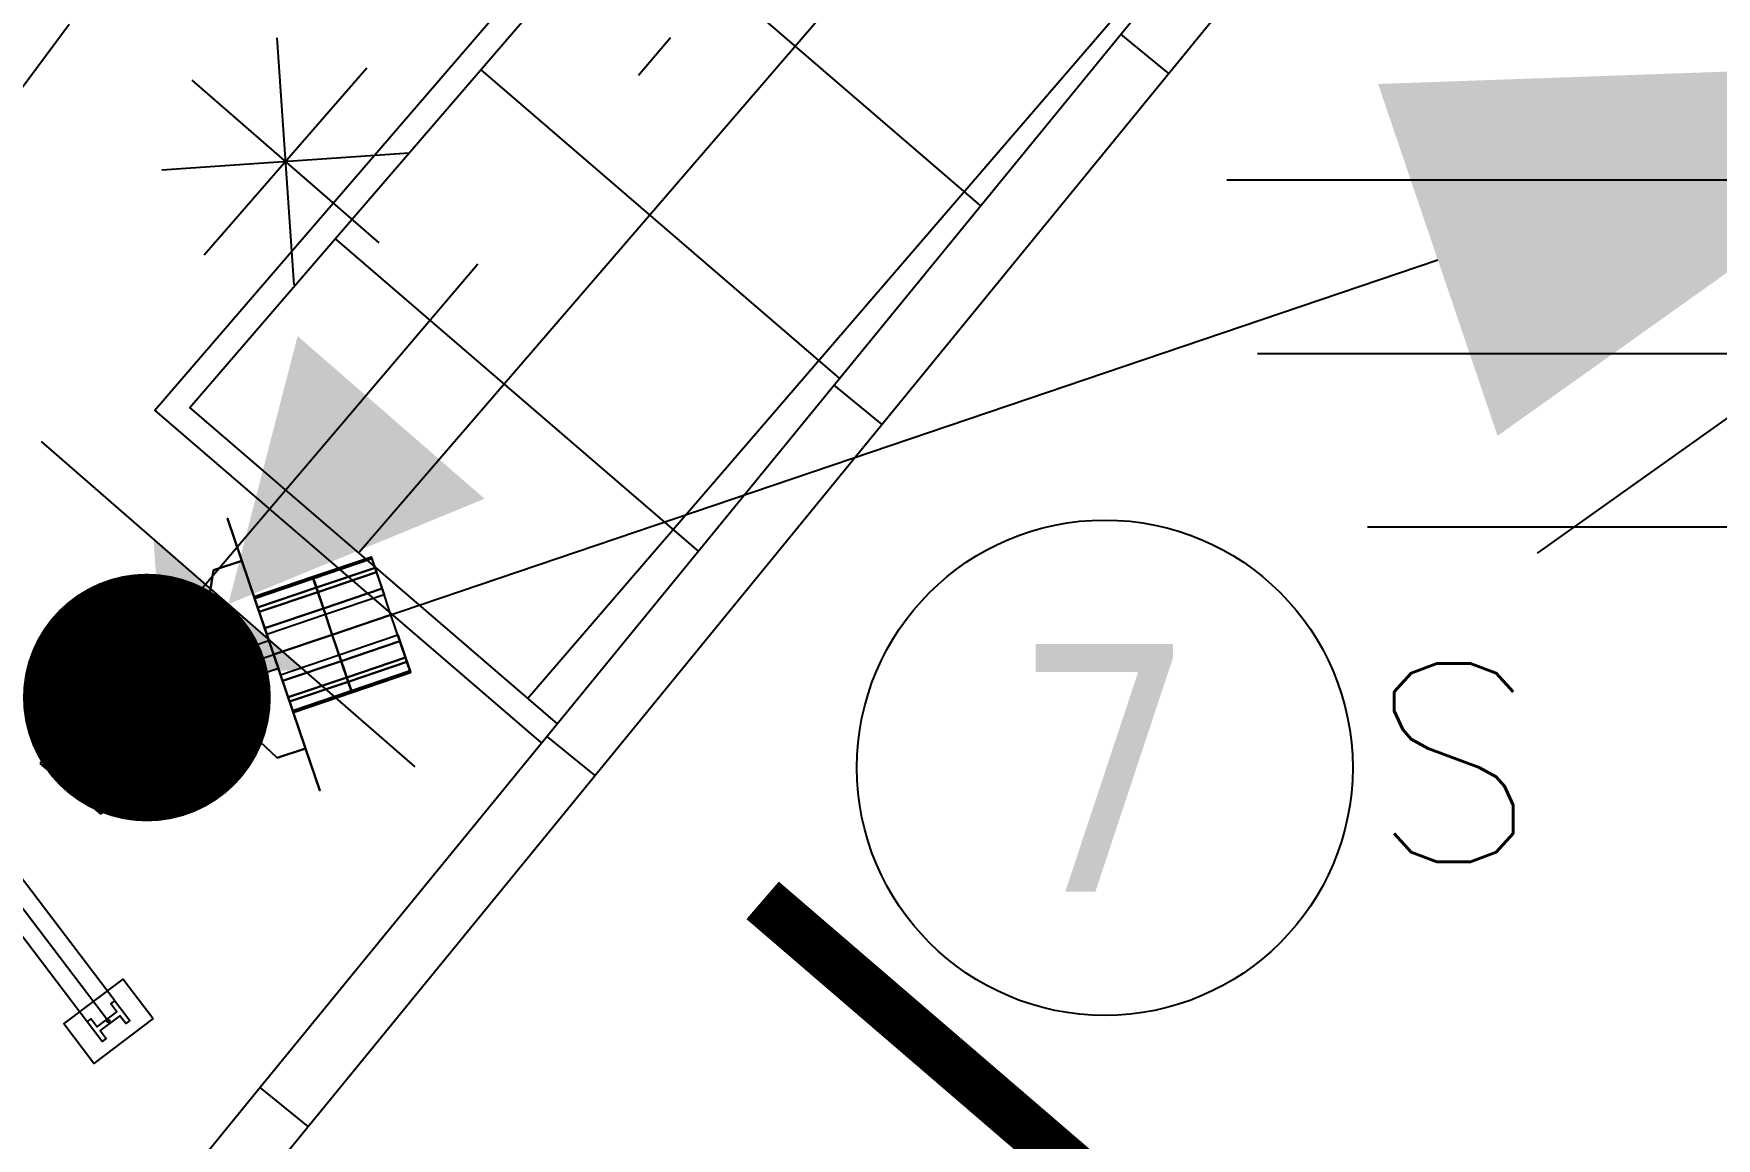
# Model space of a CAD drawing. Extents: x 421500 to 422711, y 436000 to 437000.
# Drawn here: x 421948.052 to 421951.446, y 436499.281 to 436501.511 of the extents above; entities that cross this region are included whole.
import ezdxf
from ezdxf.enums import TextEntityAlignment as Align

# ---------------------------------------------------------------- set-up
doc = ezdxf.new("R2010")
doc.units = 0
for name, pattern in [('1055', [0.6, 0.1, -0.5]), ('XREF UTC_716709_AJB_1b$0$BLIP', [1, 0.5, -0.5]), ('XREF UTC_716709_AJB_1b$0$DASHDOT1', [2, 1, -0.5, 0, -0.5])]:
    doc.linetypes.add(name, pattern=pattern)
doc.layers.get('0').update_dxf_attribs({"color": 210})
for name, color, linetype in [('LINES-STUDS', 7, 'Continuous'), ('Pr-Kerb', 2, 'Continuous'), ('Pr-KerbEdge', 8, 'Continuous'), ('Pr-PGR', 7, 'Continuous'), ('Pr-PGR-Panels', 4, 'Continuous'), ('Pr-Poles', 2, 'Continuous'), ('Pr-TactFlag', 251, 'Continuous'), ('Pr-Tactiles', 4, 'Continuous'), ('XREF UTC_716709_AJB_1b$0$BASE', 7, 'Continuous'), ('XREF UTC_716709_AJB_1b$0$DATA', 7, 'Continuous'), ('XREF UTC_716709_AJB_1b$0$du-SLDUCT-F1', 30, 'XREF UTC_716709_AJB_1b$0$BLIP'), ('XREF UTC_716709_AJB_1b$0$du-UTCBOX', 42, 'Continuous'), ('XREF UTC_716709_AJB_1b$0$du-UTCDUCT-F1', 42, 'XREF UTC_716709_AJB_1b$0$DASHDOT1'), ('XREF UTC_716709_AJB_1b$0$NUMBERS', 7, 'Continuous'), ('XREF UTC_716709_AJB_1b$0$Pole-Type', 4, 'Continuous'), ('XREF UTC_716709_AJB_1b$0$SETOUT', 4, 'Continuous'), ('XREF UTC_716709_AJB_1b$0$Signals', 7, 'Continuous'), ('XREF UTC_716709_AJB_1b$0$SIGSnumbers', 7, 'Continuous'), ('XREF UTC_716709_AJB_1b$0$VIEW', 7, 'Continuous')]:
    doc.layers.add(name, color=color, linetype=linetype)
doc.styles.add('XREF UTC_716709_AJB_1b$0$KTS_TAHOMA', font='tahoma.ttf')
doc.styles.add('XREF UTC_716709_AJB_1b$0$Romans', font='romans.shx', dxfattribs={"width": 0.9})
doc.styles.add('XREF UTC_716709_AJB_1b$0$Standard', font='txt')

# ---------------------------------------------------------------- blocks, each defined once
blk = doc.blocks.new('pole')
blk.add_circle((0, 0), 0.05)
blk = doc.blocks.new('plan-pgr-2')
for p, q in [((1.975, 0.035), (0.025, 0.035)), ((0, 0), (2, 0)), ((1.975, -0.035), (0.025, -0.035))]:
    blk.add_line(p, q)
for points in [[(0.05, -0.075), (0.05, 0.075), (-0.05, 0.075), (-0.05, -0.075)], [(2.05, 0.075), (2.05, -0.075), (1.95, -0.075), (1.95, 0.075)]]:
    blk.add_lwpolyline(points, close=True)
at = {"flags": 128}
for points in [[(-0.025, 0.035), (0.025, 0.035), (0.025, 0.025), (0.005, 0.025), (0.005, -0.025), (0.025, -0.025), (0.025, -0.035), (-0.025, -0.035), (-0.025, -0.025), (-0.005, -0.025), (-0.005, 0.025), (-0.025, 0.025)], [(1.975, 0.035), (2.025, 0.035), (2.025, 0.025), (2.005, 0.025), (2.005, -0.025), (2.025, -0.025), (2.025, -0.035), (1.975, -0.035), (1.975, -0.025), (1.995, -0.025), (1.995, 0.025), (1.975, 0.025)]]:
    blk.add_lwpolyline(points, close=True, dxfattribs=at)
for centre in [(0, 0), (2, 0)]:
    blk.add_circle(centre, 0.0025)
blk = doc.blocks.new('XREF UTC_716709_AJB_1b$0$pole')
at = {"const_width": 0.25}
blk.add_lwpolyline([(-0.125, 0, 1), (0.125, 0, 1)], format="xyb", close=True, dxfattribs=at)
at = {"layer": 'XREF UTC_716709_AJB_1b$0$SETOUT', "const_width": 0.125}
blk.add_lwpolyline([(-0.0625, 0, 1), (0.0625, 0, 1)], format="xyb", close=True, dxfattribs=at)
at = {"layer": 'XREF UTC_716709_AJB_1b$0$VIEW'}
blk.add_lwpolyline([(-0.025, 0.0433), (-0.05, 0), (-0.025, -0.0433), (0.025, -0.0433), (0.05, 0), (0.025, 0.0433)], close=True, dxfattribs=at)
at = {"layer": 'XREF UTC_716709_AJB_1b$0$DATA', "style": 'XREF UTC_716709_AJB_1b$0$Standard', "flags": 9}
for tag, p in [('HEIGHT', (0.5, 1)), ('TYPE', (0.5, 0.75)), ('NUM', (0.5, 0.5)), ('SITE', (0.5, 0.25)), ('IDENT', (0.5, 0))]:
    blk.add_attdef(tag, p, '', height=0.2, dxfattribs=at)
blk = doc.blocks.new('XREF UTC_716709_AJB_1b$0$HD001S')
at = {"linetype": 'Continuous'}
blk.add_line((0.625, 2.75), (0.25, 4), dxfattribs=at)
blk.add_line((0, 0), (0, 2.75))
blk.add_solid([(0.375, 2.75), (-0.375, 2.75), (0, 4)], dxfattribs=at)
at = {"layer": 'XREF UTC_716709_AJB_1b$0$VIEW', "color": 1, "linetype": 'Continuous', "extrusion": (0, 1, 0), "const_width": 0.1}
blk.add_lwpolyline([(0.05, 2.94, 1), (-0.05, 2.94, 1)], format="xyb", close=True, dxfattribs=at)
at = {"layer": 'XREF UTC_716709_AJB_1b$0$VIEW', "color": 2, "linetype": 'Continuous', "extrusion": (0, 1, 0), "const_width": 0.1}
blk.add_lwpolyline([(0.05, 2.62, 1), (-0.05, 2.62, 1)], format="xyb", close=True, dxfattribs=at)
at = {"layer": 'XREF UTC_716709_AJB_1b$0$VIEW', "color": 3, "linetype": 'Continuous', "extrusion": (0, 1, 0), "const_width": 0.1}
blk.add_lwpolyline([(0.05, 2.3, 1), (-0.05, 2.3, 1)], format="xyb", close=True, dxfattribs=at)
at = {"layer": 'XREF UTC_716709_AJB_1b$0$VIEW', "color": 7, "linetype": 'Continuous'}
for points in [[(-0.2, 0.27, 2.1), (-0.29, 0.27, 2.1), (-0.29, 0.27, 3.2), (-0.2, 0.27, 3.2)], [(0.29, 0.27, 2.1), (0.2, 0.27, 2.1), (0.2, 0.27, 3.2), (0.29, 0.27, 3.2)]]:
    blk.add_3dface(points, dxfattribs=at)
at = {"layer": 'XREF UTC_716709_AJB_1b$0$VIEW', "linetype": 'Continuous'}
for points in [[(0.2, 0.27, 2.1), (-0.2, 0.27, 2.1), (-0.2, 0.27, 3.2), (0.2, 0.27, 3.2)], [(-0.2, 0.21, 2.1), (-0.2, 0.27, 2.1), (-0.2, 0.27, 3.2), (-0.2, 0.21, 3.2)], [(-0.03, 0.12, 2.1), (-0.03, 0.27, 2.1), (-0.2, 0.27, 2.1), (-0.2, 0.21, 2.1)], [(-0.03, 0.12, 3.2), (-0.03, 0.27, 3.2), (-0.2, 0.27, 3.2), (-0.2, 0.21, 3.2)], [(0.03, 0.27, 2.1), (0.03, 0.12, 2.1), (-0.03, 0.12, 2.1), (-0.03, 0.27, 2.1)], [(0.03, 0.27, 3.2), (0.03, 0.12, 3.2), (-0.03, 0.12, 3.2), (-0.03, 0.27, 3.2)], [(0.2, 0.21, 2.1), (0.2, 0.27, 2.1), (0.03, 0.27, 2.1), (0.03, 0.12, 2.1)], [(0.2, 0.21, 3.2), (0.2, 0.27, 3.2), (0.03, 0.27, 3.2), (0.03, 0.12, 3.2)], [(0.2, 0.21, 2.1), (0.2, 0.27, 2.1), (0.2, 0.27, 3.2), (0.2, 0.21, 3.2)], [(-0.2, 0.21, 2.1), (-0.03, 0.12, 2.1), (-0.03, 0.12, 3.2), (-0.2, 0.21, 3.2)], [(0.03, 0.12, 2.1), (0.2, 0.21, 2.1), (0.2, 0.21, 3.2), (0.03, 0.12, 3.2)], [(-0.03, 0.12, 2.1), (0.03, 0.12, 2.1), (0.03, 0.12, 3.2), (-0.03, 0.12, 3.2)]]:
    blk.add_3dface(points, dxfattribs=at)
at = {"layer": 'XREF UTC_716709_AJB_1b$0$DATA', "style": 'XREF UTC_716709_AJB_1b$0$Standard', "flags": 9}
for tag, p in [('SUPPORT', (1, 1.5)), ('BRACKETS', (1, 1.25)), ('HEIGHT', (1, 1)), ('CABLE', (1, 0.75)), ('PHASE', (1, 0.5)), ('TYPE', (1, 0.25)), ('NUM', (1, 0)), ('SITE', (1, -0.25)), ('IDENT', (1, -0.5))]:
    blk.add_attdef(tag, p, '', height=0.2, dxfattribs=at)
at = {"layer": 'XREF UTC_716709_AJB_1b$0$VIEW', "linetype": 'Continuous'}
mesh = blk.add_polymesh((13, 3), dxfattribs=at)
for k, corner in enumerate([(0.0428, 0.27, 2.8225), (0.0428, 0.395, 2.8225), (0.0428, 0.52, 2.8225), (0.0909, 0.27, 2.8542), (0.0909, 0.395, 2.8542), (0.0909, 0.52, 2.8542), (0.1197, 0.27, 2.9041), (0.1197, 0.395, 2.9041), (0.1197, 0.52, 2.9041), (0.1231, 0.27, 2.9617), (0.1231, 0.395, 2.9617), (0.1231, 0.52, 2.9617), (0.1003, 0.27, 3.0146), (0.1003, 0.395, 3.0146), (0.1003, 0.52, 3.0146), (0.0561, 0.27, 3.0517), (0.0561, 0.395, 3.0517), (0.0561, 0.52, 3.0517), (0, 0.27, 3.065), (0, 0.395, 3.065), (0, 0.52, 3.065), (-0.0561, 0.27, 3.0517), (-0.0561, 0.395, 3.0517), (-0.0561, 0.52, 3.0517), (-0.1003, 0.27, 3.0146), (-0.1003, 0.395, 3.0146), (-0.1003, 0.52, 3.0146), (-0.1231, 0.27, 2.9617), (-0.1231, 0.395, 2.9617), (-0.1231, 0.52, 2.9617), (-0.1197, 0.27, 2.9041), (-0.1197, 0.395, 2.9041), (-0.1197, 0.52, 2.9041), (-0.0909, 0.27, 2.8542), (-0.0909, 0.395, 2.8542), (-0.0909, 0.52, 2.8542), (-0.0428, 0.27, 2.8225), (-0.0428, 0.395, 2.8225), (-0.0428, 0.52, 2.8225)]):
    mesh.set_mesh_vertex(divmod(k, 3), corner)
mesh = blk.add_polymesh((13, 3), dxfattribs=at)
for k, corner in enumerate([(0.0428, 0.27, 2.5025), (0.0428, 0.395, 2.5025), (0.0428, 0.52, 2.5025), (0.0909, 0.27, 2.5342), (0.0909, 0.395, 2.5342), (0.0909, 0.52, 2.5342), (0.1197, 0.27, 2.5841), (0.1197, 0.395, 2.5841), (0.1197, 0.52, 2.5841), (0.1231, 0.27, 2.6417), (0.1231, 0.395, 2.6417), (0.1231, 0.52, 2.6417), (0.1003, 0.27, 2.6946), (0.1003, 0.395, 2.6946), (0.1003, 0.52, 2.6946), (0.0561, 0.27, 2.7317), (0.0561, 0.395, 2.7317), (0.0561, 0.52, 2.7317), (0, 0.27, 2.745), (0, 0.395, 2.745), (0, 0.52, 2.745), (-0.0561, 0.27, 2.7317), (-0.0561, 0.395, 2.7317), (-0.0561, 0.52, 2.7317), (-0.1003, 0.27, 2.6946), (-0.1003, 0.395, 2.6946), (-0.1003, 0.52, 2.6946), (-0.1231, 0.27, 2.6417), (-0.1231, 0.395, 2.6417), (-0.1231, 0.52, 2.6417), (-0.1197, 0.27, 2.5841), (-0.1197, 0.395, 2.5841), (-0.1197, 0.52, 2.5841), (-0.0909, 0.27, 2.5342), (-0.0909, 0.395, 2.5342), (-0.0909, 0.52, 2.5342), (-0.0428, 0.27, 2.5025), (-0.0428, 0.395, 2.5025), (-0.0428, 0.52, 2.5025)]):
    mesh.set_mesh_vertex(divmod(k, 3), corner)
mesh = blk.add_polymesh((13, 3), dxfattribs=at)
for k, corner in enumerate([(0.0428, 0.27, 2.1825), (0.0428, 0.395, 2.1825), (0.0428, 0.52, 2.1825), (0.0909, 0.27, 2.2142), (0.0909, 0.395, 2.2142), (0.0909, 0.52, 2.2142), (0.1197, 0.27, 2.2641), (0.1197, 0.395, 2.2641), (0.1197, 0.52, 2.2641), (0.1231, 0.27, 2.3217), (0.1231, 0.395, 2.3217), (0.1231, 0.52, 2.3217), (0.1003, 0.27, 2.3746), (0.1003, 0.395, 2.3746), (0.1003, 0.52, 2.3746), (0.0561, 0.27, 2.4117), (0.0561, 0.395, 2.4117), (0.0561, 0.52, 2.4117), (0, 0.27, 2.425), (0, 0.395, 2.425), (0, 0.52, 2.425), (-0.0561, 0.27, 2.4117), (-0.0561, 0.395, 2.4117), (-0.0561, 0.52, 2.4117), (-0.1003, 0.27, 2.3746), (-0.1003, 0.395, 2.3746), (-0.1003, 0.52, 2.3746), (-0.1231, 0.27, 2.3217), (-0.1231, 0.395, 2.3217), (-0.1231, 0.52, 2.3217), (-0.1197, 0.27, 2.2641), (-0.1197, 0.395, 2.2641), (-0.1197, 0.52, 2.2641), (-0.0909, 0.27, 2.2142), (-0.0909, 0.395, 2.2142), (-0.0909, 0.52, 2.2142), (-0.0428, 0.27, 2.1825), (-0.0428, 0.395, 2.1825), (-0.0428, 0.52, 2.1825)]):
    mesh.set_mesh_vertex(divmod(k, 3), corner)
blk = doc.blocks.new('XREF UTC_716709_AJB_1b$0$HD080A')
blk.add_line((0.5, 0.25), (-0.5, 0.25))
blk.add_solid([(0, 0.25), (0.25, 0.75), (-0.25, 0.75)])
at = {"layer": 'XREF UTC_716709_AJB_1b$0$VIEW'}
blk.add_solid([(0, 0.05, 1), (0.2, 0.25, 1), (-0.2, 0.25, 1)], dxfattribs=at)
at = {"layer": 'XREF UTC_716709_AJB_1b$0$BASE', "style": 'XREF UTC_716709_AJB_1b$0$Standard', "flags": 3}
blk.add_attdef('SIG', (0, 0), '', height=0.2, rotation=270, dxfattribs=at)
at = {"layer": 'XREF UTC_716709_AJB_1b$0$DATA', "style": 'XREF UTC_716709_AJB_1b$0$Standard', "flags": 9}
for tag, p in [('SUPPORT', (1, 1.25)), ('FEATURES', (1, 1)), ('HEIGHT', (1, 0.75)), ('CABLE', (1, 0.5)), ('PHASE', (1, 0.25)), ('TYPE', (1, 0)), ('NUM', (1, -0.25)), ('SITE', (1, -0.5)), ('IDENT', (1, -0.75))]:
    blk.add_attdef(tag, p, '', height=0.2, dxfattribs=at)
blk = doc.blocks.new('XREF UTC_716709_AJB_1b$0$tactknob')
at = {"linetype": 'Continuous'}
for p, q in [((-0.5, 0.75), (-0.5, 1.25)), ((-0.3232, 0.8232), (-0.6768, 1.1768)), ((-0.6768, 0.8232), (-0.3232, 1.1768)), ((-0.25, 1), (-0.75, 1))]:
    blk.add_line(p, q, dxfattribs=at)
blk = doc.blocks.new('XREF UTC_716709_AJB_1b$0$LOUVR200')
at = {"linetype": 'Continuous'}
for p, q in [((0, -1), (0, 1)), ((-0.35, -0.9381), (-0.35, 0.9381)), ((0.35, -0.9381), (0.35, 0.9381)), ((-0.7, -0.7159), (-0.7, 0.7159)), ((0.7, -0.7159), (0.7, 0.7159))]:
    blk.add_line(p, q, dxfattribs=at)
blk = doc.blocks.new('XREF UTC_716709_AJB_1b$0$TPRS')
for p, q in [((0.1, 0.08), (-0.24, 0.08)), ((-0.24, -0.08), (-0.24, 0.08)), ((0.1, -0.08), (0.1, 0.08)), ((-0.07, -0.08), (-0.24, -0.08)), ((0.1, -0.08), (-0.07, -0.08))]:
    blk.add_line(p, q)
blk.add_circle((0, 0), 0.05)
blk = doc.blocks.new('XREF UTC_716709_AJB_1b$0$poleno')
at = {"layer": 'XREF UTC_716709_AJB_1b$0$NUMBERS'}
blk.add_circle((0, 0), 1, dxfattribs=at)
at = {"layer": 'XREF UTC_716709_AJB_1b$0$NUMBERS', "style": 'XREF UTC_716709_AJB_1b$0$KTS_TAHOMA'}
blk.add_attdef('NUMBER', text='', height=1, dxfattribs=at).set_placement((0, 0), align=Align.MIDDLE)

msp = doc.modelspace()

# ---------------------------------------------------------------- linework, layer by layer
at = {"layer": 'LINES-STUDS', "linetype": '1055', "const_width": 0.1, "flags": 128}
msp.add_lwpolyline([(421949.5224, 436499.7616), (421954.2595, 436495.6839)], dxfattribs=at)
at = {"layer": 'Pr-Kerb', "flags": 128}
for points in [[(421971.5564, 436512.9454), (421962.1952, 436509.8847, 0.143481), (421950.9481, 436502.1732), (421931.1764, 436477.9599, -0.967018), (421930.453, 436478.5112), (421945.3441, 436499.4718)], [(421945.3441, 436499.4718, 0.028092), (421948.3334, 436504.2237)]]:
    msp.add_lwpolyline(points, format="xyb", dxfattribs=at)
at = {"layer": 'Pr-KerbEdge'}
for p, q in [((421950.3421, 436501.4311), (421950.2452, 436501.5101)), ((421949.7633, 436500.7223), (421949.6665, 436500.8014)), ((421949.7633, 436500.7223), (421949.6665, 436500.8014)), ((421949.1846, 436500.0136), (421949.0878, 436500.0926)), ((421948.6059, 436499.3049), (421948.5091, 436499.3839))]:
    msp.add_line(p, q, dxfattribs=at)
at = {"layer": 'Pr-KerbEdge', "flags": 128}
for points in [[(421945.446, 436499.3994), (421945.446, 436499.3994, 0.084233), (421952.7347, 436514.5025, 0.084233)], [(421952.0375, 436503.6004, 0.018424), (421950.8512, 436502.2522), (421948.5091, 436499.3839)]]:
    msp.add_lwpolyline(points, format="xyb", dxfattribs=at)
for points in [[(421949.0758, 436500.08), (421948.2961, 436500.7512), (421950.7099, 436503.5554), (421951.4299, 436502.9357)], [(421948.5091, 436499.3839), (421948.3162, 436499.1477)]]:
    msp.add_lwpolyline(points, dxfattribs=at)
at = {"layer": 'Pr-PGR', "flags": 128}
msp.add_lwpolyline([(421953.1398, 436514.7352), (421952.5562, 436512.8223), (421951.8966, 436510.9342), (421951.1677, 436509.0717), (421950.364, 436507.2403), (421949.489, 436505.4419), (421948.5421, 436503.6803), (421947.52, 436501.9612), (421946.9937, 436501.1108), (421948.2028, 436499.5177)], dxfattribs=at)
at = {"layer": 'Pr-TactFlag'}
for p, q in [((421951.0562, 436503.1913), (421948.7076, 436500.4629)), ((421951.3973, 436502.8978), (421949.0487, 436500.1694)), ((421949.9626, 436501.164), (421949.2473, 436501.7797)), ((421949.6779, 436500.8153), (421948.9537, 436501.4386)), ((421949.3931, 436500.4666), (421948.6602, 436501.0976))]:
    msp.add_line(p, q, dxfattribs=at)
at = {"layer": 'Pr-Tactiles', "flags": 128}
msp.add_lwpolyline([(421949.1084, 436500.1179), (421948.3666, 436500.7565), (421950.7152, 436503.4849), (421951.3973, 436502.8978)], dxfattribs=at)
at = {"layer": 'XREF UTC_716709_AJB_1b$0$du-SLDUCT-F1', "flags": 128}
msp.add_lwpolyline([(421966.7242, 436512.0084, 0.007824), (421964.4288, 436511.5292, 0.013945), (421963.1537, 436511.2045, 0.00201), (421959.9936, 436510.2915, 0.012868), (421959.5045, 436510.1342, 0.02194), (421957.772, 436509.441, 0.033661), (421956.6992, 436508.8664), (421954.2659, 436507.3439), (421951.4314, 436505.5704, 0.074664), (421950.9253, 436505.1371, 0.018728), (421949.2719, 436503.0763), (421947.2398, 436500.3397), (421944.5796, 436496.7571), (421941.3747, 436492.441), (421937.3762, 436487.0562, -0.000986), (421935.0353, 436483.9165, -0.000599), (421931.1634, 436478.7578)], format="xyb", dxfattribs=at)
at = {"layer": 'XREF UTC_716709_AJB_1b$0$du-UTCDUCT-F1', "flags": 128}
msp.add_lwpolyline([(421948.3006, 436500.2842), (421951.1502, 436503.6384)], dxfattribs=at)

# ---------------------------------------------------------------- block references
at = {"layer": 'Pr-PGR-Panels', "rotation": 307.1962631414463}
msp.add_blockref('plan-pgr-2', (421946.9937, 436501.1108), dxfattribs=at)
at = {"layer": 'Pr-Poles'}
msp.add_blockref('pole', (421948.2803, 436500.171), dxfattribs=at)
at = {"layer": 'XREF UTC_716709_AJB_1b$0$du-UTCBOX', "color": 4, "rotation": 50.24425624113555}
msp.add_blockref('XREF UTC_716709_AJB_1b$0$TPRS', (421948.2803, 436500.171), dxfattribs=at)
at = {"layer": 'XREF UTC_716709_AJB_1b$0$Signals'}
for name, p, rotation in [('XREF UTC_716709_AJB_1b$0$HD001S', (421948.2803, 436500.171), 288.7402118288194), ('XREF UTC_716709_AJB_1b$0$LOUVR200', (421951.4587, 436501.2159), 270), ('XREF UTC_716709_AJB_1b$0$tactknob', (421948.2803, 436500.171), 318.9434962414562), ('XREF UTC_716709_AJB_1b$0$HD080A', (421948.2803, 436500.171), 318.9434962414562)]:
    msp.add_blockref(name, p, dxfattribs=dict(at, rotation=rotation))
msp.add_blockref('XREF UTC_716709_AJB_1b$0$pole', (421948.2803, 436500.171), dxfattribs=at)
at = {"layer": 'XREF UTC_716709_AJB_1b$0$SIGSnumbers', "xscale": 0.5, "yscale": 0.5, "zscale": 0.6}
msp.add_blockref('XREF UTC_716709_AJB_1b$0$poleno', (421950.2127, 436500.0294), dxfattribs=at).add_auto_attribs({'NUMBER': '7'})

# ---------------------------------------------------------------- texts
at = {"layer": 'XREF UTC_716709_AJB_1b$0$Pole-Type', "style": 'XREF UTC_716709_AJB_1b$0$Romans'}
msp.add_text('S', height=0.4, dxfattribs=at).set_placement((421950.745, 436499.8396))

doc.saveas('drawing.dxf')
